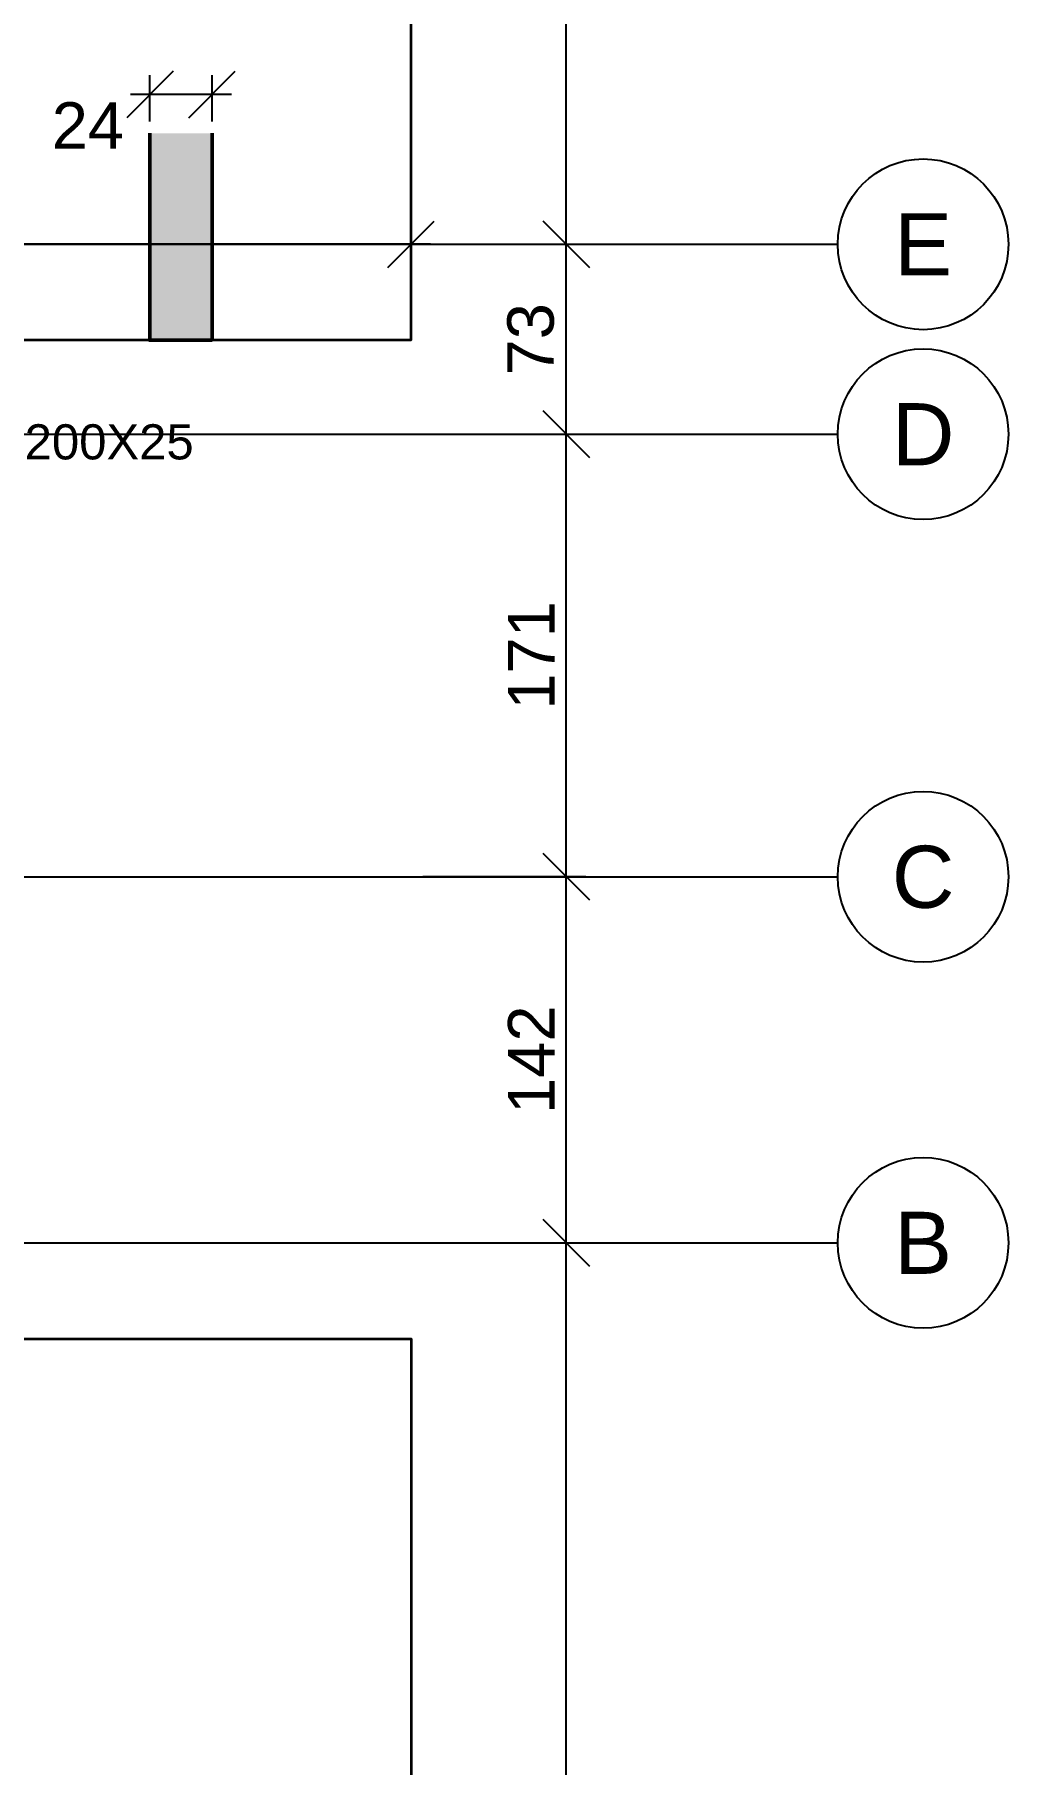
# Model space of a CAD drawing. Header units: millimetres. Extents: x -115 to 2336, y -10 to 2137.
# Drawn here: x 1540 to 1916, y 659 to 1327 of the extents above; entities that cross this region are included whole.
import ezdxf
from ezdxf.enums import TextEntityAlignment as Align

# ---------------------------------------------------------------- set-up
doc = ezdxf.new("R2010")
doc.units = ezdxf.units.MM
doc.layers.add('dimensions', color=255, linetype='Continuous', lineweight=15)
doc.layers.add('SLAB', color=3, linetype='Continuous', lineweight=35)
for name, color, linetype in [('FW_AXIS', 7, 'Continuous'), ('FW_DIM', 7, 'Continuous'), ('FW_SLAB_SECTION', 8, 'Continuous')]:
    doc.layers.add(name, color=color, linetype=linetype)
doc.styles.add('REBAR_TXT', font='arial.ttf')
doc.styles.get("Standard").update_dxf_attribs({"font": 'arial.ttf'})
doc.dimstyles.new('FW_DIM', dxfattribs={"dimtxt": 18, "dimasz": 9, "dimexe": 7.5, "dimexo": 4.5, "dimgap": 4.5, "dimtad": 1, "dimdec": 0, "dimtxsty": 'Standard', "dimtsz": 9, "dimcen": 2.5, "dimdle": 7.5, "dimclrd": 256, "dimclre": 256, "dimclrt": 7, "dimazin": 3, "dimtfac": 1, "dimtmove": 2, "dimatfit": 3, "dimarcsym": 0})

# ---------------------------------------------------------------- blocks, each defined once
blk = doc.blocks.new('*D239')
at = {"layer": 'Defpoints', "color": 0}
for p in [(423.98, 1246.37), (1685.15, 1246.37), (1685.15, 1246.37)]:
    blk.add_point(p, dxfattribs=at)
at = {"layer": 'FW_DIM', "lineweight": -2}
for p, q in [((432.98, 1255.37), (414.98, 1237.37)), ((423.98, 1250.87), (423.98, 1253.87)), ((1676.15, 1237.37), (1694.15, 1255.37)), ((1685.15, 1250.87), (1685.15, 1253.87)), ((416.48, 1246.37), (1054.18, 1246.37)), ((1692.65, 1246.37), (1111.77, 1246.37))]:
    blk.add_line(p, q, dxfattribs=at)
at = {"layer": 'FW_DIM', "color": 7, "insert": (1082.97, 1259.87), "char_height": 18, "attachment_point": 5}
blk.add_mtext('1261', dxfattribs=at)
blk = doc.blocks.new('*D314')
at = {"layer": 'Defpoints', "color": 0}
for p in [(1685.21, 860.46), (1745.21, 860.46), (1685.21, 244.26)]:
    blk.add_point(p, dxfattribs=at)
at = {"layer": 'FW_DIM', "lineweight": -2}
for p, q in [((1754.21, 851.46), (1736.21, 869.46)), ((1745.21, 236.76), (1745.21, 867.96)), ((1689.71, 860.46), (1752.71, 860.46)), ((1736.21, 253.26), (1754.21, 235.26)), ((1689.71, 244.26), (1752.71, 244.26))]:
    blk.add_line(p, q, dxfattribs=at)
at = {"layer": 'FW_DIM', "color": 7, "insert": (1731.52, 552.36), "char_height": 18, "attachment_point": 5, "rotation": 90}
blk.add_mtext('616', dxfattribs=at)
blk = doc.blocks.new('*D315')
at = {"layer": 'Defpoints', "color": 0}
for p in [(1685.21, 1001.96), (1745.21, 1001.96), (1685.21, 860.46)]:
    blk.add_point(p, dxfattribs=at)
at = {"layer": 'FW_DIM', "lineweight": -2}
for p, q in [((1754.21, 992.96), (1736.21, 1010.96)), ((1745.21, 852.96), (1745.21, 1009.46)), ((1689.71, 1001.96), (1752.71, 1001.96)), ((1736.21, 869.46), (1754.21, 851.46)), ((1689.71, 860.46), (1752.71, 860.46))]:
    blk.add_line(p, q, dxfattribs=at)
at = {"layer": 'FW_DIM', "color": 7, "insert": (1731.67, 931.21), "char_height": 18, "attachment_point": 5, "rotation": 90}
blk.add_mtext('142', dxfattribs=at)
blk = doc.blocks.new('*D316')
at = {"layer": 'Defpoints', "color": 0}
for p in [(1685.21, 1172.96), (1745.21, 1172.96), (1685.21, 1001.96)]:
    blk.add_point(p, dxfattribs=at)
at = {"layer": 'FW_DIM', "lineweight": -2}
for p, q in [((1754.21, 1163.96), (1736.21, 1181.96)), ((1745.21, 994.46), (1745.21, 1180.46)), ((1689.71, 1172.96), (1752.71, 1172.96)), ((1736.21, 1010.96), (1754.21, 992.96)), ((1689.71, 1001.96), (1752.71, 1001.96))]:
    blk.add_line(p, q, dxfattribs=at)
at = {"layer": 'FW_DIM', "color": 7, "insert": (1731.67, 1087.46), "char_height": 18, "attachment_point": 5, "rotation": 90}
blk.add_mtext('171', dxfattribs=at)
blk = doc.blocks.new('*D317')
at = {"layer": 'Defpoints', "color": 0}
for p in [(1685.21, 1246.36), (1745.21, 1246.36), (1685.21, 1172.96)]:
    blk.add_point(p, dxfattribs=at)
at = {"layer": 'FW_DIM', "lineweight": -2}
for p, q in [((1754.21, 1237.36), (1736.21, 1255.36)), ((1745.21, 1165.46), (1745.21, 1253.86)), ((1689.71, 1246.36), (1752.71, 1246.36)), ((1736.21, 1181.96), (1754.21, 1163.96)), ((1689.71, 1172.96), (1752.71, 1172.96))]:
    blk.add_line(p, q, dxfattribs=at)
at = {"layer": 'FW_DIM', "color": 7, "insert": (1731.51, 1209.66), "char_height": 18, "attachment_point": 5, "rotation": 90}
blk.add_mtext('73', dxfattribs=at)
blk = doc.blocks.new('*D318')
at = {"layer": 'Defpoints', "color": 0}
for p in [(1685.21, 1478.76), (1745.21, 1478.76), (1685.21, 1246.36)]:
    blk.add_point(p, dxfattribs=at)
at = {"layer": 'FW_DIM', "lineweight": -2}
for p, q in [((1754.21, 1469.76), (1736.21, 1487.76)), ((1745.21, 1238.86), (1745.21, 1486.26)), ((1689.71, 1478.76), (1752.71, 1478.76)), ((1736.21, 1255.36), (1754.21, 1237.36)), ((1689.71, 1246.36), (1752.71, 1246.36))]:
    blk.add_line(p, q, dxfattribs=at)
at = {"layer": 'FW_DIM', "color": 7, "insert": (1731.51, 1362.56), "char_height": 18, "attachment_point": 5, "rotation": 90}
blk.add_mtext('232', dxfattribs=at)
blk = doc.blocks.new('*D338')
at = {"layer": 'Defpoints', "color": 0}
for p in [(1584.2, 1304.27), (1584.2, 1289.27), (1608.2, 1289.27)]:
    blk.add_point(p, dxfattribs=at)
at = {"layer": 'FW_DIM', "lineweight": -2}
for p, q in [((1593.2, 1313.27), (1575.2, 1295.27)), ((1584.2, 1293.77), (1584.2, 1311.77)), ((1599.2, 1295.27), (1617.2, 1313.27)), ((1608.2, 1293.77), (1608.2, 1311.77)), ((1615.7, 1304.27), (1576.7, 1304.27))]:
    blk.add_line(p, q, dxfattribs=at)
at = {"layer": 'FW_DIM', "color": 7, "insert": (1560.2, 1292.27), "char_height": 18, "attachment_point": 5}
blk.add_mtext('24', dxfattribs=at)

msp = doc.modelspace()

# ---------------------------------------------------------------- hatches: boundary and pattern name
at = {"layer": 'FW_SLAB_SECTION'}
h = msp.add_hatch(color=8, dxfattribs=at)
h.dxf.hatch_style = 1
h.paths.add_polyline_path([(1584.204, 1289.272), (1584.204, 1209.272), (1608.204, 1209.272), (1608.204, 1289.272)])

# ---------------------------------------------------------------- linework, layer by layer
at = {"layer": 'FW_AXIS', "color": 8}
for p, q in [((116.168, 1246.366), (1685.207, 1246.366)), ((116.168, 1172.968), (1685.207, 1172.968)), ((116.168, 1001.915), (1685.207, 1001.915)), ((116.168, 860.437), (1685.207, 860.437))]:
    msp.add_line(p, q, dxfattribs=at)
at = {"layer": 'FW_AXIS', "linetype": 'Continuous'}
for p, q in [((1685.207, 1246.366), (1850.207, 1246.366)), ((1685.207, 1172.968), (1850.207, 1172.968)), ((1685.207, 1001.915), (1850.207, 1001.915)), ((1685.207, 860.437), (1850.207, 860.437))]:
    msp.add_line(p, q, dxfattribs=at)
at = {"layer": 'FW_AXIS'}
for centre in [(1883.207, 1246.366), (1883.207, 1172.968), (1883.207, 1001.915), (1883.207, 860.437)]:
    msp.add_circle(centre, 33, dxfattribs=at)
at = {"layer": 'FW_SLAB_SECTION', "color": 7, "lineweight": 50}
for p, q in [((1584.204, 1289.272), (1584.204, 1209.272)), ((1608.204, 1289.272), (1608.204, 1209.272))]:
    msp.add_line(p, q, dxfattribs=at)
msp.add_lwpolyline([(1583.748, 1209.272), (1608.204, 1209.272)], dxfattribs=at)
at = {"layer": 'SLAB'}
msp.add_lwpolyline([(583.159, 1811.256), (1483.17, 1811.122), (1483.156, 1713.253), (1685.155, 1713.253), (1685.155, 1209.272), (1483.171, 1209.272), (1483.171, 823.296), (1685.207, 823.296), (1685.207, 319.263), (1483.171, 319.263), (1483.171, 221.26), (1458.171, 221.726)], dxfattribs=at)

# ---------------------------------------------------------------- texts
at = {"layer": 'dimensions', "color": 0, "ltscale": 0.08}
msp.add_text('SW5 200X25 ', height=13.57458, dxfattribs=at).set_placement((1489.386, 1163.23))
at = {"layer": 'FW_AXIS', "color": 7, "style": 'REBAR_TXT'}
for s, p in [('E', (1883.207, 1246.366)), ('D', (1883.207, 1172.968)), ('C', (1883.207, 1001.915)), ('B', (1883.207, 860.437))]:
    msp.add_text(s, height=24, dxfattribs=at).set_placement(p, align=Align.MIDDLE_CENTER)

# ---------------------------------------------------------------- dimensions: what is measured, and where the dimension line sits
at = {"layer": 'FW_DIM'}
for base, p1, p2, picture, middle in [((1745.207, 1478.762), (1685.207, 1246.362), (1685.207, 1478.762), '*D318', (1731.511, 1362.562)), ((1745.207, 1246.362), (1685.207, 1172.962), (1685.207, 1246.362), '*D317', (1731.511, 1209.662)), ((1745.207, 1172.962), (1685.207, 1001.962), (1685.207, 1172.962), '*D316', (1731.671, 1087.462)), ((1745.207381487, 1001.961742466), (1685.207381487, 860.461742466), (1685.207381487, 1001.961742466), '*D315', (1731.670546562, 931.211742466)), ((1745.207, 860.462), (1685.207, 244.262), (1685.207, 860.462), '*D314', (1731.517, 552.362))]:
    dim = msp.add_linear_dim(base=base, p1=p1, p2=p2, angle=90, dimstyle='FW_DIM', dxfattribs=at)
    dim.commit()
    dim.dimension.update_dxf_attribs({"geometry": picture, "text_midpoint": middle})
dim = msp.add_linear_dim(base=(1584.204, 1304.272), p1=(1608.204, 1289.272), p2=(1584.204, 1289.272), angle=180, dimstyle='FW_DIM', override={"dimtmove": 2}, dxfattribs=at)
dim.commit()
dim.dimension.update_dxf_attribs({"geometry": '*D338', "text_midpoint": (1560.204, 1292.272), "dimtype": 160})
dim = msp.add_linear_dim(base=(1685.155, 1246.366), p1=(423.976, 1246.366), p2=(1685.155, 1246.366), dimstyle='FW_DIM', override={"dimtmove": 2}, dxfattribs=at)
dim.commit()
dim.dimension.update_dxf_attribs({"geometry": '*D239', "text_midpoint": (1082.974, 1259.866), "dimtype": 160})

doc.saveas('drawing.dxf')
